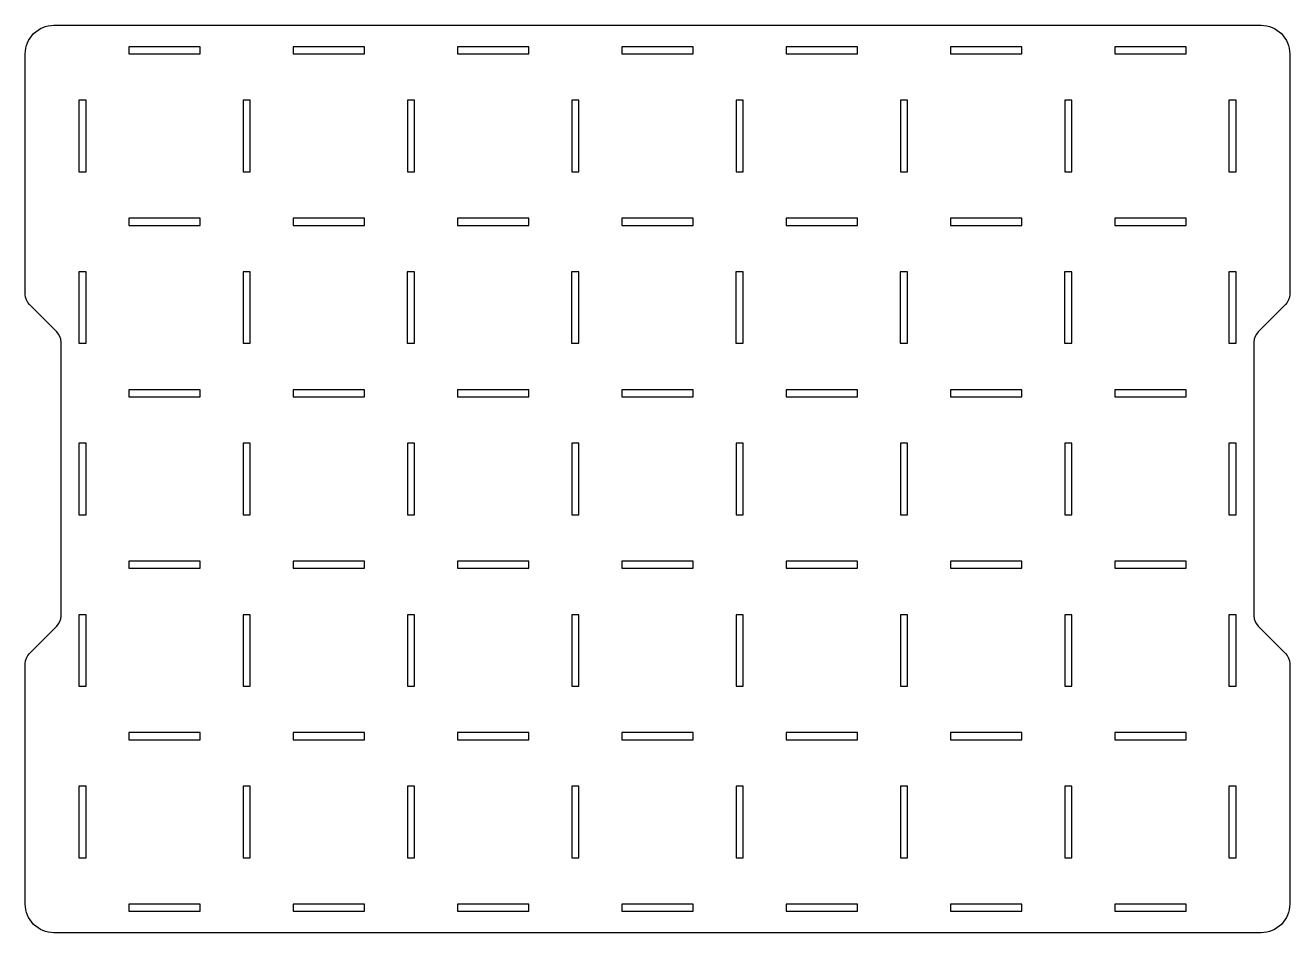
# Model space of a CAD drawing. Header units: millimetres. Extents: x -354 to 0, y -254 to 0.
import ezdxf

# ---------------------------------------------------------------- set-up
doc = ezdxf.new("R2010")
doc.units = ezdxf.units.MM
doc.layers.get('0').update_dxf_attribs({"linetype": 'CONTINUOUS'})

msp = doc.modelspace()

# ---------------------------------------------------------------- linework, layer by layer
msp.add_lwpolyline([(0, -75.34, -0.198912), (-1.17, -78.17), (-8.83, -85.83, 0.198912), (-10, -88.66), (-10, -165.34, 0.198912), (-8.83, -168.17), (-1.17, -175.83, -0.198912), (0, -178.66), (0, -246, -0.414214), (-8, -254), (-346, -254, -0.414214), (-354, -246), (-354, -178.66, -0.198912), (-352.83, -175.83), (-345.17, -168.17, 0.198912), (-344, -165.34), (-344, -88.66, 0.198912), (-345.17, -85.83), (-352.83, -78.17, -0.198912), (-354, -75.34), (-354, -8, -0.414214), (-346, 0), (-8, 0, -0.414214), (0, -8)], format="xyb", close=True)
for points in [[(-325, -8), (-305, -8), (-305, -6), (-325, -6)], [(-279, -8), (-259, -8), (-259, -6), (-279, -6)], [(-233, -8), (-213, -8), (-213, -6), (-233, -6)], [(-187, -8), (-167, -8), (-167, -6), (-187, -6)], [(-141, -8), (-121, -8), (-121, -6), (-141, -6)], [(-95, -8), (-75, -8), (-75, -6), (-95, -6)], [(-49, -8), (-29, -8), (-29, -6), (-49, -6)], [(-339, -41), (-337, -41), (-337, -21), (-339, -21)], [(-293, -41), (-291, -41), (-291, -21), (-293, -21)], [(-247, -41), (-245, -41), (-245, -21), (-247, -21)], [(-201, -41), (-199, -41), (-199, -21), (-201, -21)], [(-155, -41), (-153, -41), (-153, -21), (-155, -21)], [(-109, -41), (-107, -41), (-107, -21), (-109, -21)], [(-63, -41), (-61, -41), (-61, -21), (-63, -21)], [(-17, -21), (-17, -41), (-15, -41), (-15, -21)], [(-305, -54), (-325, -54), (-325, -56), (-305, -56)], [(-279, -54), (-279, -56), (-259, -56), (-259, -54)], [(-233, -56), (-213, -56), (-213, -54), (-233, -54)], [(-187, -56), (-167, -56), (-167, -54), (-187, -54)], [(-121, -56), (-121, -54), (-141, -54), (-141, -56)], [(-75, -56), (-75, -54), (-95, -54), (-95, -56)], [(-29, -54), (-49, -54), (-49, -56), (-29, -56)], [(-337, -89), (-337, -69), (-339.04, -69), (-339.04, -89)], [(-291, -89), (-291, -69), (-293.04, -69), (-293.04, -89)], [(-245, -89), (-245, -69), (-247.04, -69), (-247.04, -89)], [(-199, -89), (-199, -69), (-201.04, -69), (-201.04, -89)], [(-153, -89), (-153, -69), (-155.04, -69), (-155.04, -89)], [(-107, -89), (-107, -69), (-109.04, -69), (-109.04, -89)], [(-61, -89), (-61, -69), (-63.04, -69), (-63.04, -89)], [(-17.04, -69), (-17.04, -89), (-15, -89), (-15, -69)], [(-305, -102), (-325, -102), (-325, -104), (-305, -104)], [(-279, -104), (-259, -104), (-259, -102), (-279, -102)], [(-233, -104), (-213, -104), (-213, -102), (-233, -102)], [(-187, -104), (-167, -104), (-167, -102), (-187, -102)], [(-121, -104), (-121, -102), (-141, -102), (-141, -104)], [(-75, -104), (-75, -102), (-95, -102), (-95, -104)], [(-29, -102), (-49, -102), (-49, -104), (-29, -104)], [(-339, -117), (-339, -137), (-337, -137), (-337, -117)], [(-293, -117), (-293, -137), (-291, -137), (-291, -117)], [(-247, -117), (-247, -137), (-245, -137), (-245, -117)], [(-201, -117), (-201, -137), (-199, -137), (-199, -117)], [(-155, -117), (-155, -137), (-153, -137), (-153, -117)], [(-109, -117), (-109, -137), (-107, -137), (-107, -117)], [(-63, -117), (-63, -137), (-61, -137), (-61, -117)], [(-17, -117), (-17, -137), (-15, -137), (-15, -117)], [(-305, -150), (-325, -150), (-325, -152), (-305, -152)], [(-279, -152), (-259, -152), (-259, -150), (-279, -150)], [(-233, -152), (-213, -152), (-213, -150), (-233, -150)], [(-187, -152), (-167, -152), (-167, -150), (-187, -150)], [(-121, -152), (-121, -150), (-141, -150), (-141, -152)], [(-75, -152), (-75, -150), (-95, -150), (-95, -152)], [(-29, -150), (-49, -150), (-49, -152), (-29, -152)], [(-339, -185), (-337, -185), (-337, -165), (-339, -165)], [(-293, -185), (-291, -185), (-291, -165), (-293, -165)], [(-247, -185), (-245, -185), (-245, -165), (-247, -165)], [(-201, -185), (-199, -185), (-199, -165), (-201, -165)], [(-155, -185), (-153, -185), (-153, -165), (-155, -165)], [(-109, -185), (-107, -185), (-107, -165), (-109, -165)], [(-63, -185), (-61, -185), (-61, -165), (-63, -165)], [(-17, -165), (-17, -185), (-15, -185), (-15, -165)], [(-305, -198), (-325, -198), (-325, -200), (-305, -200)], [(-279, -200), (-259, -200), (-259, -198), (-279, -198)], [(-233, -200), (-213, -200), (-213, -198), (-233, -198)], [(-187, -200), (-167, -200), (-167, -198), (-187, -198)], [(-121, -200), (-121, -198), (-141, -198), (-141, -200)], [(-75, -200), (-75, -198), (-95, -198), (-95, -200)], [(-29, -198), (-49, -198), (-49, -200), (-29, -200)], [(-337, -233), (-337, -213), (-339, -213), (-339, -233)], [(-291, -233), (-291, -213), (-293, -213), (-293, -233)], [(-245, -233), (-245, -213), (-247, -213), (-247, -233)], [(-199, -233), (-199, -213), (-201, -213), (-201, -233)], [(-153, -233), (-153, -213), (-155, -213), (-155, -233)], [(-107, -233), (-107, -213), (-109, -213), (-109, -233)], [(-61, -233), (-61, -213), (-63, -213), (-63, -233)], [(-17, -213), (-17, -233), (-15, -233), (-15, -213)], [(-305, -246), (-325, -246), (-325, -248), (-305, -248)], [(-279, -248), (-259, -248), (-259, -246), (-279, -246)], [(-233, -248), (-213, -248), (-213, -246), (-233, -246)], [(-187, -248), (-167, -248), (-167, -246), (-187, -246)], [(-121, -248), (-121, -246), (-141, -246), (-141, -248)], [(-75, -248), (-75, -246), (-95, -246), (-95, -248)], [(-29, -246), (-49, -246), (-49, -248), (-29, -248)]]:
    msp.add_lwpolyline(points, close=True)

doc.saveas('drawing.dxf')
